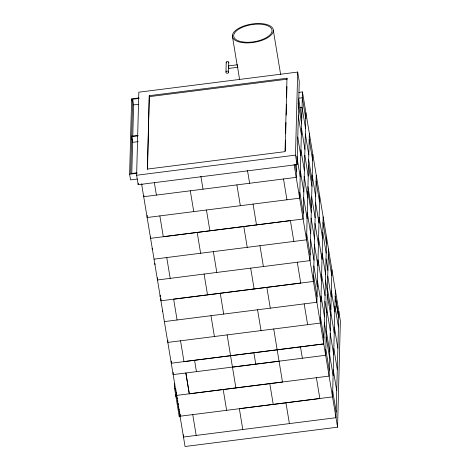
<?xml version="1.0" encoding="UTF-8"?>
<svg xmlns="http://www.w3.org/2000/svg" width="470" height="470" viewBox="0 0 470 470"><rect width="100%" height="100%" fill="white"/><g stroke="black" fill="none" stroke-linecap="round" stroke-linejoin="round"><path stroke-width="0.7" d="M237.274 64.696L237.52 67.463L232.339 35.808M137.31 179.041L130.572 179.893L129.632 174.217L131.618 98.882L139.032 97.942M138.033 135.853L131.676 136.658L130.701 173.6L137.058 172.796M131.794 173.483L132.628 141.852L131.688 136.177L132.663 99.235L139.02 98.43M132.763 136.782L133.603 104.91L132.663 99.235M136.629 175.251L138.82 92.191L297.692 72.069L299.261 81.533L297.063 164.594L138.192 184.71L136.629 175.251L295.495 155.135L297.692 72.069M138.192 184.71L138.233 183.253M149.284 95.674L147.345 169.083L285.032 151.645L286.97 78.243L149.284 95.674L147.521 169.294M147.198 215.348L147.139 217.522L299.66 198.175L302.463 91.938L298.832 92.396M150.629 236.892L150.588 238.337L290.395 220.636L293.838 241.451M157.538 277.799L157.479 279.973L309.994 260.627L312.803 154.383M160.981 298.615L160.928 300.788L300.73 283.081L297.287 262.237M167.878 340.245L167.819 342.419L320.334 323.078L323.143 216.834M171.321 361.036L171.262 363.234L323.777 343.923L326.585 237.65M173.201 372.387L173.142 374.59L325.657 355.279L328.465 249.006M180.327 416.679L179.27 416.814L174.57 388.426L174.705 383.356M179.27 416.814L179.305 415.363M180.092 414.023L180.039 416.22L319.841 398.519L316.398 377.669M183.541 434.838L183.482 437.035L335.997 417.695L338.876 311.446L335.433 290.63M225.958 72.039L226.217 62.381M228.514 72.315A1.287 1.146 1.5 0 0 226.728 71.123A1.287 1.146 1.5 0 0 226.47 73.097A1.287 1.146 1.5 0 0 228.514 72.315L228.62 68.179M228.679 66.106L228.767 62.657M285.231 151.123L285.519 140.113M285.695 133.504L285.983 122.494M286.177 115.156L286.471 104.146M286.647 97.537L286.935 86.527M296.558 164.171L296.212 177.36L143.697 196.707M305.911 112.753L303.103 218.996L163.296 236.698M309.354 133.568L306.552 239.812L154.037 259.152M316.251 175.204L313.443 281.442L173.636 299.149L177.084 319.994M319.694 196.019L316.886 302.257L164.371 321.603M331.914 269.757L329.106 376.094L176.591 395.405M141.558 183.752L185.051 446.5L337.566 427.189L340.368 320.945L338.805 311.487M236.951 64.842L228.479 65.912L228.755 68.403L237.967 67.298M237.538 66.834L237.52 67.463M239.594 79.63L237.597 67.104M228.79 68.461L228.808 67.88M176.027 396.674L175.715 394.324L175.986 395.934M149.442 96.626L287.129 79.189L286.97 78.243M133.603 104.91L138.55 104.281M298.679 98.195L302.31 97.731L305.759 118.552M299.936 107.659L302.057 107.389L305.5 128.204M131.688 136.177L138.045 135.372M138.268 141.623L132.616 142.334L131.676 136.658M129.632 174.217L137.04 173.277M323.783 343.893L183.976 361.595L180.527 340.779M232.456 367.14L279.057 361.242M174.57 388.426L175.627 388.296M228.479 65.912L228.602 66.335M302.463 91.938L335.363 290.578L332.554 396.88L239.347 408.683L242.796 429.527M335.28 296.423L338.723 317.238M309.201 139.367L312.65 160.182M316.099 180.997L319.541 201.812M322.99 222.627L326.433 243.448M328.313 254.799L331.761 275.614M335.204 296.429L338.653 317.25M322.731 232.286L326.18 253.101M334.951 306.088L338.394 326.909M305.347 134.003L308.796 154.818M312.245 175.633L315.687 196.448M319.136 217.269L322.579 238.084M326.027 258.899L327.907 270.285M331.356 291.006L334.799 311.857M298.685 99.352L301.775 118.017M308.667 159.647L312.115 180.462M315.535 202.247L318.983 223.062M327.755 276.049L331.197 296.893M298.174 102.995L301.623 123.81M308.514 165.44L311.963 186.261M301.493 128.639L304.942 149.454M322.173 253.536L325.616 274.351M334.387 327.337L337.836 348.153M327.42 288.633L330.868 309.448M298.25 115.773L301.34 134.432M304.789 155.253L308.232 176.068M311.68 196.883L315.129 217.698M318.572 238.513L322.021 259.328M325.463 280.179L327.343 291.529M330.792 312.286L334.235 333.136M327.267 294.432L330.715 315.247M314.971 223.491L318.419 244.312M307.956 186.69L311.399 207.505M300.935 149.889L304.378 170.704M307.827 191.519L311.269 212.334M321.609 274.786L325.058 295.601M333.829 348.587L337.272 369.402M326.862 309.883L330.304 330.698M297.692 137.017L300.782 155.682M304.225 176.497L307.674 197.312M311.116 218.133L314.565 238.948M318.014 259.763L321.457 280.578M324.905 301.429L326.785 312.779M330.228 333.565L333.677 354.38M314.412 244.741L317.861 265.556M300.371 171.133L303.82 191.954M307.262 212.769L310.711 233.584M321.051 296.029L324.494 316.851M333.265 369.837L336.714 390.652M326.298 331.133L329.746 351.948M296.776 156.116L300.218 176.932M303.667 197.747L307.11 218.562M310.558 239.377L314.001 260.192M317.45 281.013L320.898 301.828M324.341 322.673L326.221 334.029M329.67 354.815L333.113 375.63M326.145 336.925L329.588 357.74M295.495 155.135L297.063 164.594M313.848 265.991L317.297 286.806M273.37 30.609A20.739 9.224 -9.4 0 1 242.385 42.605A20.739 9.224 -9.4 0 1 242.808 26.408A20.739 9.224 -9.4 0 1 273.37 30.609L280.649 74.583M295.178 164.388L296.364 171.568M299.813 192.383L303.256 213.198M306.704 234.013L310.147 254.834M313.596 275.649L317.044 296.464M320.487 317.279L323.936 338.095M325.81 349.48L329.259 370.295M332.707 391.081L336.15 411.896M294.073 164.441L337.566 427.189M283.504 178.97L286.947 199.821M304.178 303.867L307.627 324.717M300.477 346.872L302.357 358.228M247.473 170.346L249.611 183.265M253.054 204.08L256.502 224.895M259.951 245.71L263.394 266.525M266.843 287.346L270.285 308.161M273.734 328.977L282.499 382.057L189.298 393.825L185.856 373.01L189.298 393.795M285.948 402.778L289.397 423.593M236.898 184.904L240.346 205.719M243.789 226.534L247.238 247.355M250.686 268.17L254.129 288.985M257.578 309.801L261.02 330.616M269.792 383.602L273.24 404.417M253.876 352.776L255.756 364.127M200.872 176.244L203.011 189.163M206.453 209.978L209.902 230.799M213.345 251.614L216.793 272.43M220.236 293.245L223.685 314.06M227.133 334.875L235.899 387.956M190.297 190.802L193.746 211.623M197.189 232.439L200.637 253.254M204.08 274.069L207.529 294.884M210.977 315.705L214.42 336.52M223.191 389.507L226.64 410.322M194.568 360.284L196.442 371.641M154.389 182.865L156.404 195.068M159.853 215.883L163.296 236.727M166.744 257.513L170.187 278.363M192.747 414.611L196.19 435.431M131.618 98.882L131.853 100.304M175.745 389.001L175.98 390.423M176.215 391.845L176.45 393.261M176.685 394.683L176.92 396.098M177.155 397.52L177.39 398.942M177.625 400.358L177.86 401.779M178.095 403.195L178.33 404.617M178.565 406.033L178.8 407.455M179.035 408.877L179.27 410.292M179.505 411.714L179.74 413.13M179.975 414.552L180.21 415.968M226.311 62.968A1.287 1.146 1.5 0 1 227.468 61.37A1.287 1.146 1.5 0 1 228.684 62.945M162.767 311.581A1.287 0.57 -9.4 0 1 162.585 310.911M160.523 296.505A1.287 0.57 -9.4 0 1 160.546 295.501M155.194 264.334A1.287 0.57 -9.4 0 1 154.953 263.453M152.427 249.135A1.287 0.57 -9.4 0 1 152.45 248.313M142.204 184.575A1.069 0.476 -9.4 0 1 142.099 184.469M144.084 195.925A1.069 0.476 -9.4 0 1 143.949 195.702M243.066 41.995A19.393 8.624 -9.4 0 0 272.036 30.779A19.393 8.624 -9.4 0 0 243.466 26.849A19.393 8.624 -9.4 0 0 243.066 41.995"/></g></svg>
